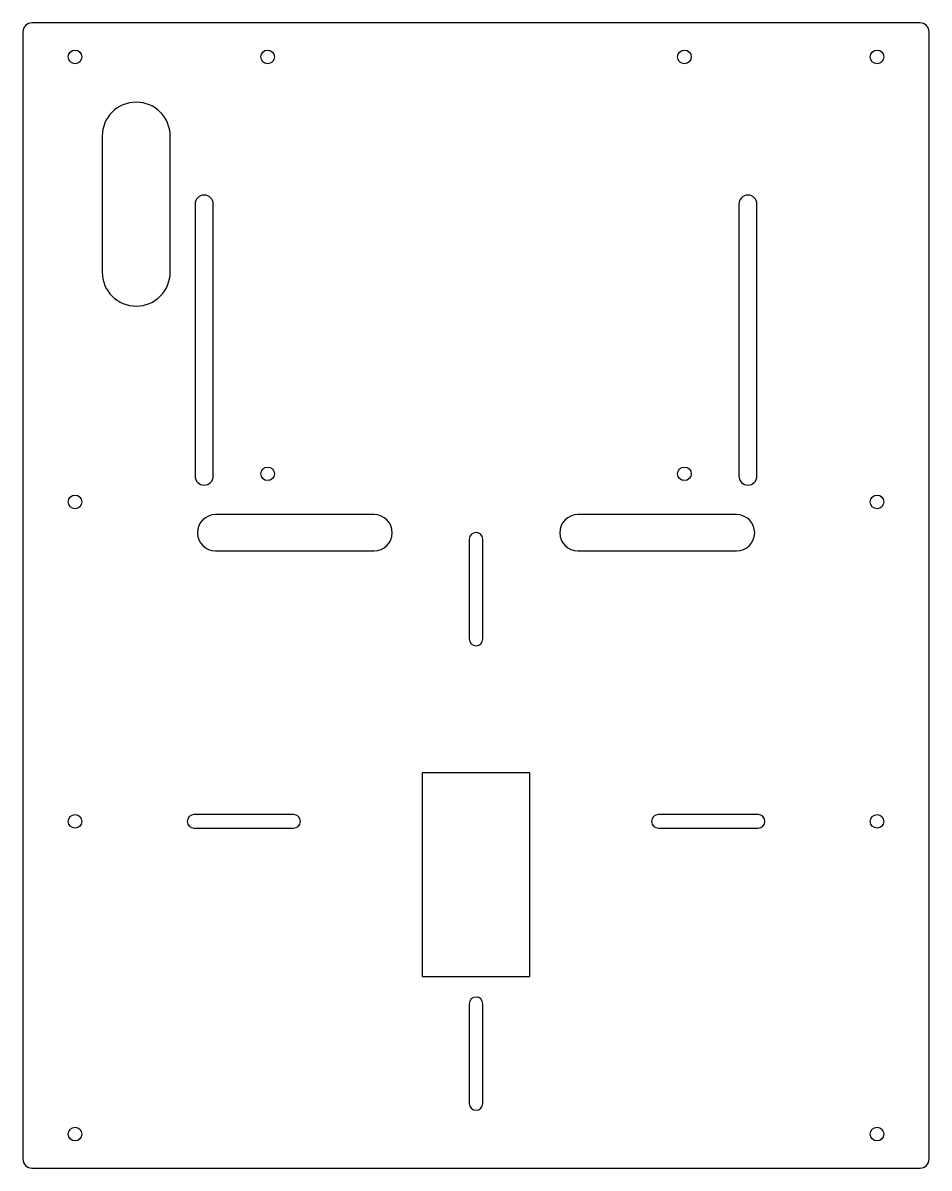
# Model space of a CAD drawing. Header units: millimetres. Extents: x 20 to 220, y 22 to 274.
import ezdxf

# ---------------------------------------------------------------- set-up
doc = ezdxf.new("R2010")
doc.units = ezdxf.units.MM

# ---------------------------------------------------------------- blocks, each defined once
blk = doc.blocks.new('底盘上亚克力板')
at = {"color": 7, "linetype": 'Continuous', "lineweight": 25}
for p, q in [((578.29, 597.15), (382.29, 597.15)), ((380.29, 595.15), (380.29, 346.45)), ((580.29, 346.45), (580.29, 595.15)), ((397.79, 572.15), (397.79, 542.15)), ((412.79, 542.15), (412.79, 572.15)), ((418.29, 557.15), (418.29, 497.15)), ((422.29, 497.15), (422.29, 557.15)), ((538.29, 557.15), (538.29, 497.15)), ((542.29, 497.15), (542.29, 557.15)), ((457.79, 488.65), (422.79, 488.65)), ((537.79, 488.65), (502.79, 488.65)), ((478.79, 483.2), (478.79, 461.2)), ((481.79, 461.2), (481.79, 483.2)), ((422.79, 480.65), (457.79, 480.65)), ((502.79, 480.65), (537.79, 480.65)), ((468.39, 431.69), (468.39, 386.69)), ((492.18, 431.69), (468.39, 431.69)), ((492.18, 386.69), (492.18, 431.69)), ((440.04, 422.45), (418.04, 422.45)), ((542.54, 422.45), (520.54, 422.45)), ((418.04, 419.45), (440.04, 419.45)), ((520.54, 419.45), (542.54, 419.45)), ((468.39, 386.69), (492.18, 386.69)), ((478.79, 380.7), (478.79, 358.7)), ((481.79, 358.7), (481.79, 380.7)), ((382.29, 344.45), (578.29, 344.45))]:
    blk.add_line(p, q, dxfattribs=at)
for centre in [(391.79, 589.65), (434.29, 589.65), (526.29, 589.65), (568.79, 589.65), (434.29, 497.65), (526.29, 497.65), (391.79, 491.45), (568.79, 491.45), (391.79, 420.95), (568.79, 420.95), (391.79, 351.95), (568.79, 351.95)]:
    blk.add_circle(centre, 1.5, dxfattribs=at)
for centre, radius, start, end in [((382.29, 595.15), 2, 90, 180), ((578.29, 595.15), 2, 0, 90), ((405.29, 572.15), 7.5, 0, 180), ((420.29, 557.15), 2, 0, 180), ((540.29, 557.15), 2, 0, 180), ((405.29, 542.15), 7.5, 180, 0), ((420.29, 497.15), 2, 180, 0), ((540.29, 497.15), 2, 180, 0), ((422.79, 484.65), 4, 90, 270), ((457.79, 484.65), 4, 270, 90), ((502.79, 484.65), 4, 90, 270), ((537.79, 484.65), 4, 270, 90), ((480.29, 483.2), 1.5, 360, 180), ((480.29, 461.2), 1.5, 180, 0), ((418.04, 420.95), 1.5, 90, 270), ((440.04, 420.95), 1.5, 270, 90), ((520.54, 420.95), 1.5, 90, 270), ((542.54, 420.95), 1.5, 270, 90), ((480.29, 380.7), 1.5, 0, 180), ((480.29, 358.7), 1.5, 180, 0), ((382.29, 346.45), 2, 180, 270), ((578.29, 346.45), 2, 270, 0)]:
    blk.add_arc(centre, radius, start, end, dxfattribs=at)

msp = doc.modelspace()

# ---------------------------------------------------------------- block references
msp.add_blockref('底盘上亚克力板', (-360.53, -322.71))

doc.saveas('drawing.dxf')
